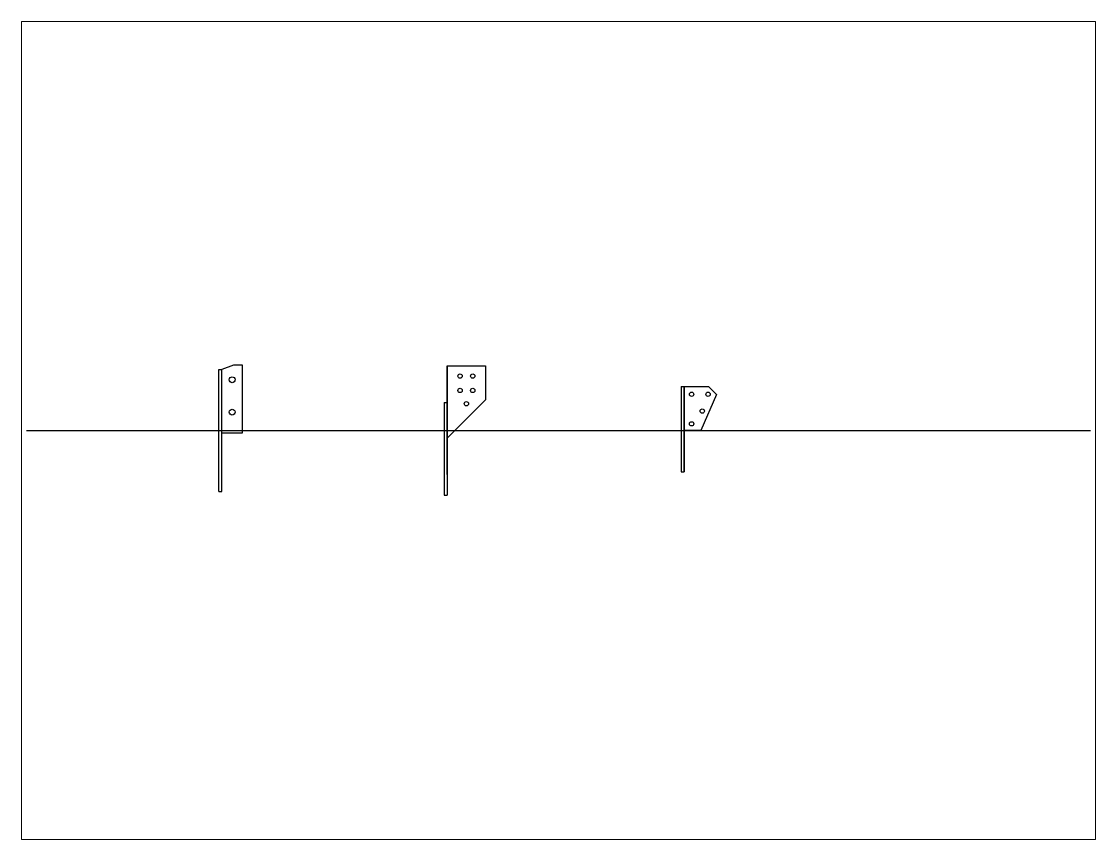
# Paper-space layout 'Layout1' of a CAD drawing. Header units: inches. Extents: x 1.05 to 9.45, y 0.8 to 7.2.
# The model-space entities are those that its viewports show. They can reach past a viewport. Long polylines and large blocks are cut down to what shows.
import ezdxf

# ---------------------------------------------------------------- set-up
doc = ezdxf.new("R2010")
doc.units = ezdxf.units.IN
doc.header["$MEASUREMENT"] = 0

# ---------------------------------------------------------------- blocks, each defined once
blk = doc.blocks.new('AecDtl_High_Wind_Tie_H2_5')
for p, q in [((0.125, -1.875), (0.125, 2.75)), ((0.125, 2.75), (1.75, 2.75)), ((0.125, 2.75), (0.125, -2.75)), ((1.75, 2.75), (1.75, 1.302)), ((0, 1.188), (0.125, 1.188)), ((0, 1.188), (0, -2.75)), ((0.125, -0.323), (1.75, 1.302)), ((0, -2.75), (0.125, -2.75)), ((0, -2.75), (0.125, -2.75))]:
    blk.add_line(p, q)
for centre in [(0.667, 2.312), (1.208, 2.312), (0.667, 1.699), (1.208, 1.699), (0.938, 1.136)]:
    blk.add_circle(centre, 0.0919)
blk = doc.blocks.new('AecDtl_High_Wind_Tie_H4')
for p, q in [((0, 1.875), (1.154, 1.875)), ((0, 1.875), (0, -1.75)), ((0.125, -1.75), (0.125, 1.875)), ((0.125, 1.875), (0.125, -1.75)), ((1.154, 1.875), (1.5, 1.531)), ((1.5, 1.531), (0.837, 0)), ((0.837, 0), (0.125, 0)), ((0, -1.75), (0.125, -1.75)), ((0, -1.75), (0.125, -1.75))]:
    blk.add_line(p, q)
for centre in [(0.436, 1.541), (1.136, 1.541), (0.891, 0.824), (0.436, 0.283)]:
    blk.add_circle(centre, 0.0919)
blk = doc.blocks.new('AecDtl_High_Wind_Tie_H1')
for p, q in [((0.625, 2.78125), (0.125, 2.59375)), ((1, 2.78125), (0.625, 2.78125)), ((1, -0.09375), (1, 2.78125)), ((0, 2.59375), (0.125, 2.59375)), ((0, -2.59375), (0, 2.59375)), ((0.125, -2.59375), (0.125, 2.59375)), ((0.125, -0.09375), (1, -0.09375)), ((0, -2.59375), (0.125, -2.59375))]:
    blk.add_line(p, q)
for centre in [(0.5625, 2.15625), (0.5625, 0.78125)]:
    blk.add_circle(centre, 0.125)

msp = doc.modelspace()

# ---------------------------------------------------------------- linework, layer by layer
msp.add_line((0, 20), (45.183, 20))

# ---------------------------------------------------------------- block references
for name, p in [('AecDtl_High_Wind_Tie_H1', (8.176, 20)), ('AecDtl_High_Wind_Tie_H2_5', (17.744, 20)), ('AecDtl_High_Wind_Tie_H4', (27.804, 20))]:
    msp.add_blockref(name, p)

psp = doc.layouts.get("Layout1")

# ---------------------------------------------------------------- viewports
at = {"layer": '0'}
psp.add_viewport(center=(5.25, 4), size=(8.4, 6.4), view_center_point=(22.5916, 20), view_height=34.739628, dxfattribs=at)

doc.saveas('drawing.dxf')
